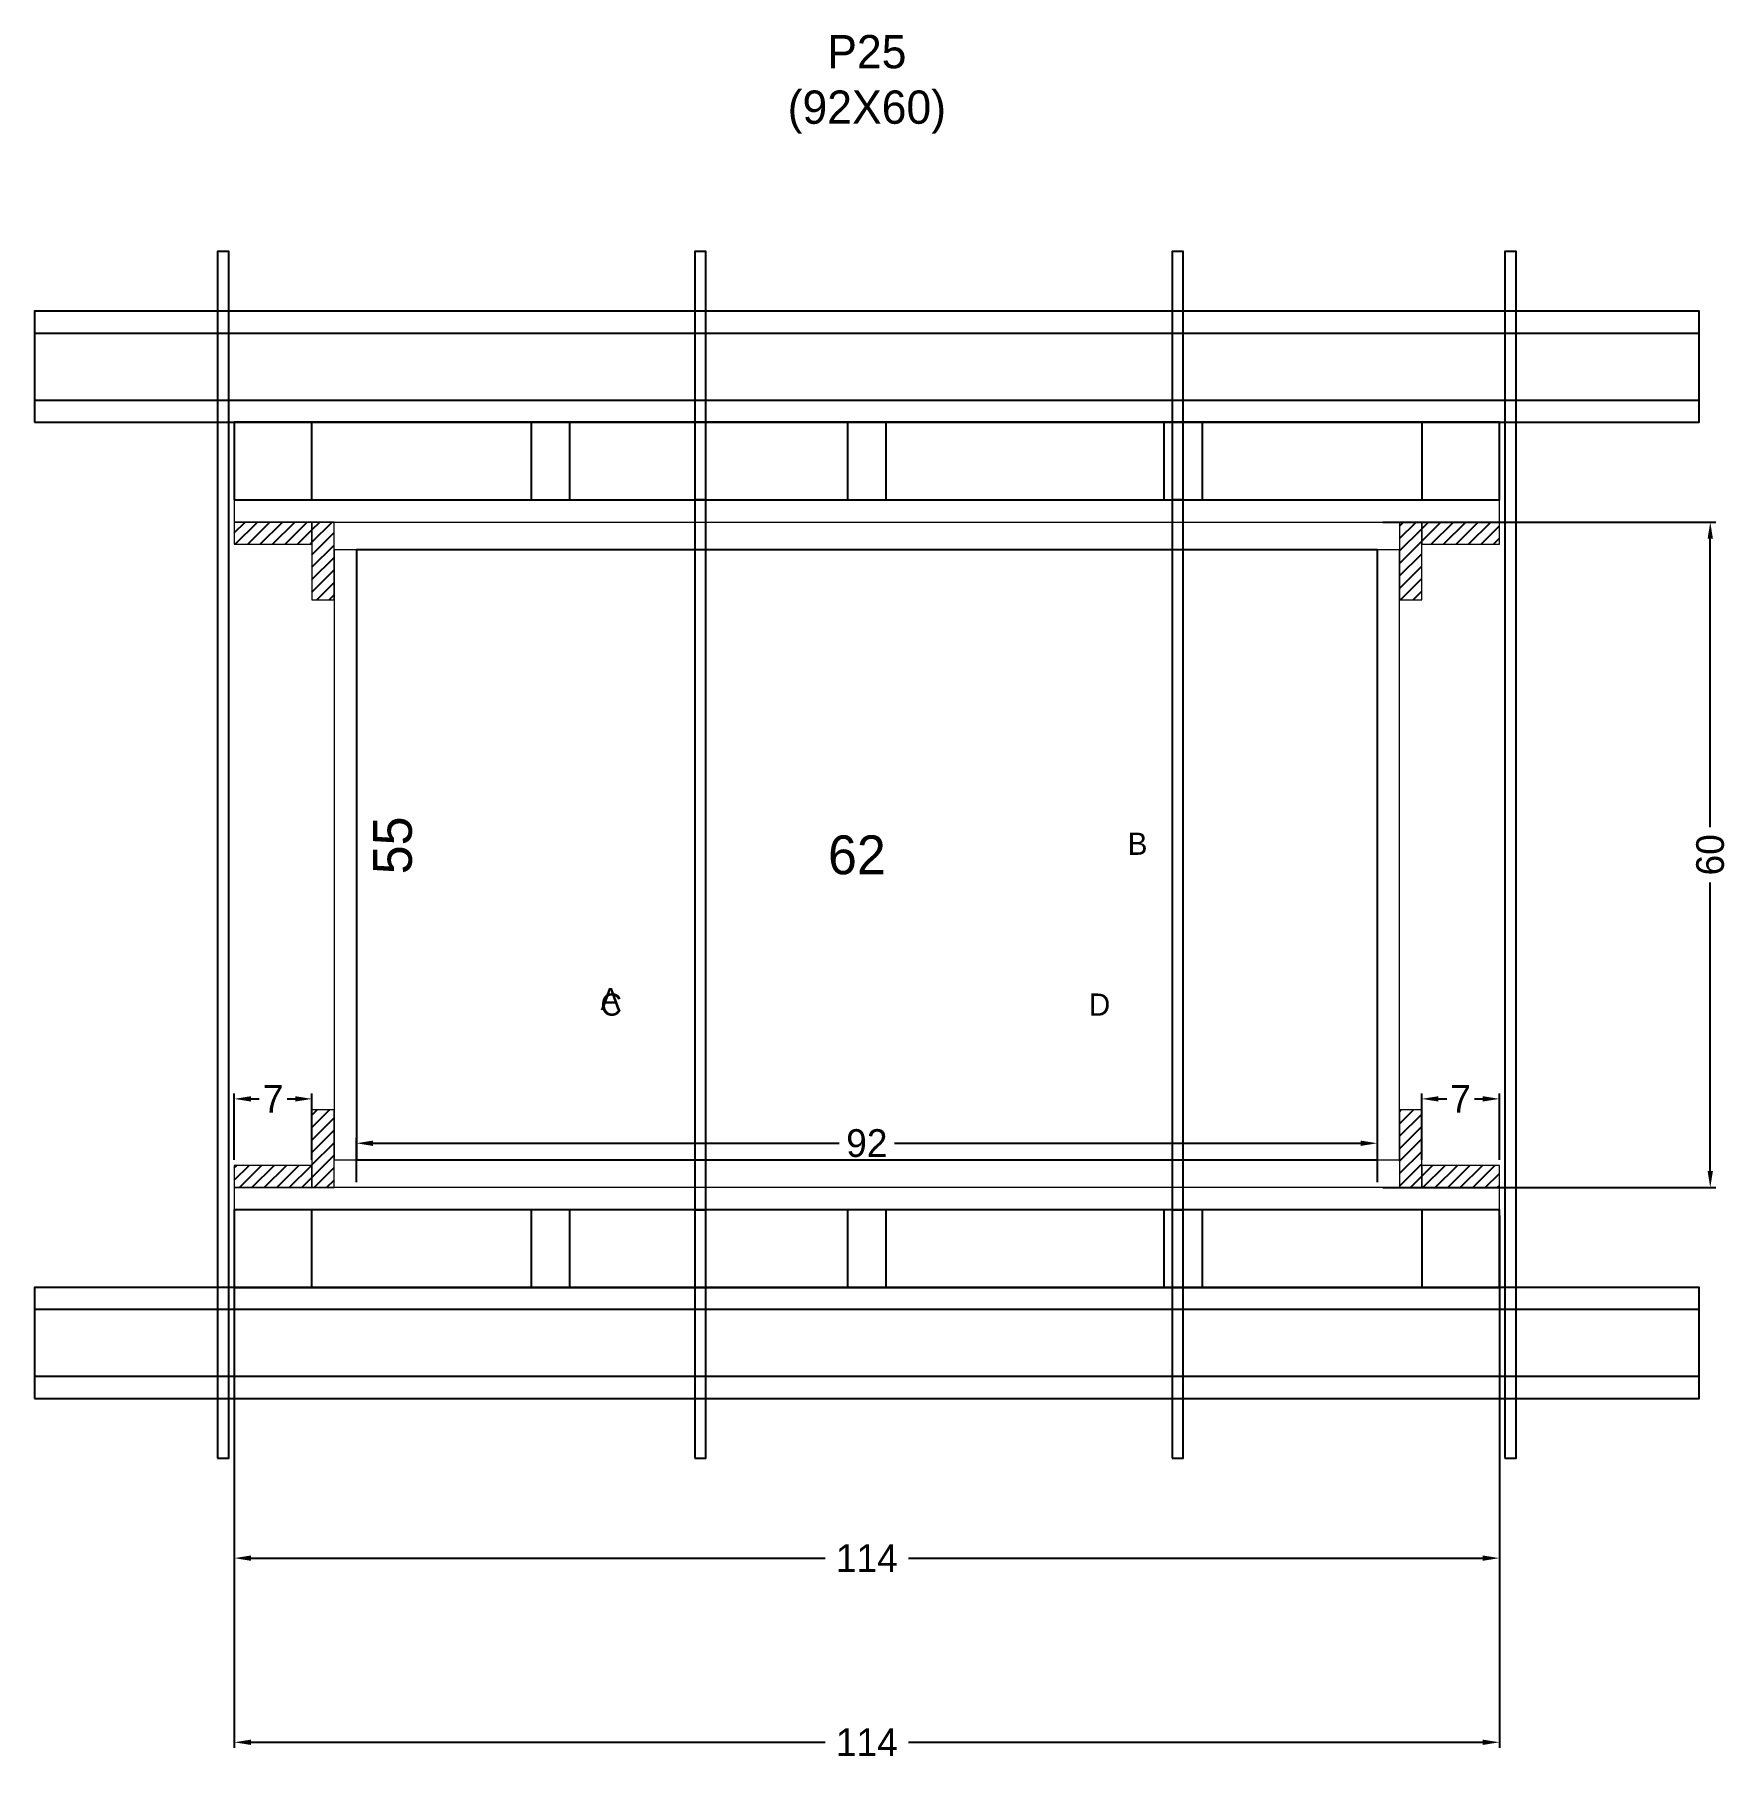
# Model space of a CAD drawing. Header units: centimetres. Extents: x -150 to 155, y -23 to 288.
import ezdxf

# ---------------------------------------------------------------- set-up
doc = ezdxf.new("R2010")
doc.units = ezdxf.units.CM
for name, color, linetype in [('CHAPA', 140, 'Continuous'), ('COTA', 241, 'Continuous'), ('Hachura', 251, 'Continuous'), ('Madeira', 30, 'Continuous'), ('NOMENCLATURA', 7, 'Continuous'), ('Painéis', 200, 'Continuous'), ('Perfil Metálico', 150, 'Continuous'), ('SARRAFO', 251, 'Continuous'), ('TEXTO_GERAL', 7, 'Continuous')]:
    doc.layers.add(name, color=color, linetype=linetype)
doc.dimstyles.new('cotax2', dxfattribs={"dimtxt": 2.5, "dimasz": 1.5, "dimexe": 0.5, "dimexo": 0.5, "dimgap": 0.5, "dimtad": 1, "dimcen": 2.5, "dimazin": 3, "dimtfac": 1, "dimtmove": 0, "dimatfit": 3})
pattern_1 = [(45, (0, 0), (-1.122532, 1.122532), [])]

# ---------------------------------------------------------------- blocks, each defined once
blk = doc.blocks.new('_CLOSEDFILLED')
at = {"color": 0, "linetype": 'BYBLOCK'}
blk.add_solid([(-1, 0.16), (0, 0), (-1, -0.16)], dxfattribs=at)
blk = doc.blocks.new('*D1')
for p, q in [((-114, 75), (-114, -21)), ((114, 75), (114, -21)), ((-111, -20), (-7.5, -20)), ((7.5, -20), (111, -20))]:
    blk.add_line(p, q)
at = {"layer": 'Defpoints'}
for p in [(-114, 76), (114, 76), (-114, -20)]:
    blk.add_point(p, dxfattribs=at)
at = {"layer": 'COTA', "xscale": 3, "yscale": 3, "rotation": 180}
blk.add_blockref('_CLOSEDFILLED', (-114, -20), dxfattribs=at)
at = {"layer": 'COTA', "xscale": 3, "yscale": 3}
blk.add_blockref('_CLOSEDFILLED', (114, -20), dxfattribs=at)
at = {"layer": 'COTA', "insert": (0, -20), "char_height": 5, "attachment_point": 5}
blk.add_mtext('114', dxfattribs=at)
blk = doc.blocks.new('*D2')
for p, q in [((-92, 81), (-92, 89)), ((-89, 88), (-5, 88)), ((5, 88), (89, 88)), ((92, 81), (92, 89))]:
    blk.add_line(p, q)
at = {"layer": 'Defpoints'}
for p in [(-92, 88), (-92, 80), (92, 80)]:
    blk.add_point(p, dxfattribs=at)
at = {"layer": 'COTA', "xscale": 3, "yscale": 3, "rotation": 180}
blk.add_blockref('_CLOSEDFILLED', (-92, 88), dxfattribs=at)
at = {"layer": 'COTA', "xscale": 3, "yscale": 3}
blk.add_blockref('_CLOSEDFILLED', (92, 88), dxfattribs=at)
at = {"layer": 'COTA', "insert": (0, 88), "char_height": 5, "attachment_point": 5}
blk.add_mtext('92', dxfattribs=at)
blk = doc.blocks.new('*D3')
for p, q in [((93, 200), (153, 200)), ((152, 145), (152, 197)), ((152, 83), (152, 135)), ((93, 80), (153, 80))]:
    blk.add_line(p, q)
at = {"layer": 'Defpoints'}
for p in [(92, 200), (92, 80), (152, 80)]:
    blk.add_point(p, dxfattribs=at)
at = {"layer": 'COTA', "xscale": 3, "yscale": 3}
for p, rotation in [((152, 200), 90), ((152, 80), -90.00000000000001)]:
    blk.add_blockref('_CLOSEDFILLED', p, dxfattribs=dict(at, rotation=rotation))
at = {"layer": 'COTA', "insert": (152, 140), "char_height": 5, "attachment_point": 5, "rotation": 90}
blk.add_mtext('60', dxfattribs=at)
blk = doc.blocks.new('*D4')
for p, q in [((-114, 85), (-114, 97)), ((-100, 85), (-100, 97)), ((-111, 96), (-109.5, 96)), ((-104.5, 96), (-103, 96))]:
    blk.add_line(p, q)
at = {"layer": 'Defpoints'}
for p in [(-114, 96), (-114, 84), (-100, 84)]:
    blk.add_point(p, dxfattribs=at)
at = {"layer": 'COTA', "xscale": 3, "yscale": 3, "rotation": 180}
blk.add_blockref('_CLOSEDFILLED', (-114, 96), dxfattribs=at)
at = {"layer": 'COTA', "xscale": 3, "yscale": 3}
blk.add_blockref('_CLOSEDFILLED', (-100, 96), dxfattribs=at)
at = {"layer": 'COTA', "insert": (-107, 96), "char_height": 5, "attachment_point": 5}
blk.add_mtext('7', dxfattribs=at)
blk = doc.blocks.new('*D5')
for p, q in [((100, 85), (100, 97)), ((114, 85), (114, 97)), ((103, 96), (104.5, 96)), ((109.5, 96), (111, 96))]:
    blk.add_line(p, q)
at = {"layer": 'Defpoints'}
for p in [(100, 96), (100, 84), (114, 84)]:
    blk.add_point(p, dxfattribs=at)
at = {"layer": 'COTA', "xscale": 3, "yscale": 3, "rotation": 180}
blk.add_blockref('_CLOSEDFILLED', (100, 96), dxfattribs=at)
at = {"layer": 'COTA', "xscale": 3, "yscale": 3}
blk.add_blockref('_CLOSEDFILLED', (114, 96), dxfattribs=at)
at = {"layer": 'COTA', "insert": (107, 96), "char_height": 5, "attachment_point": 5}
blk.add_mtext('7', dxfattribs=at)
blk = doc.blocks.new('*D6')
for p, q in [((-114, 42.2), (-114, 12.2)), ((114, 42.2), (114, 12.2)), ((-111, 13.2), (-7.5, 13.2)), ((7.5, 13.2), (111, 13.2))]:
    blk.add_line(p, q)
at = {"layer": 'Defpoints'}
for p in [(-114, 43.2), (114, 43.2), (-114, 13.2)]:
    blk.add_point(p, dxfattribs=at)
at = {"layer": 'COTA', "xscale": 3, "yscale": 3, "rotation": 180}
blk.add_blockref('_CLOSEDFILLED', (-114, 13.2), dxfattribs=at)
at = {"layer": 'COTA', "xscale": 3, "yscale": 3}
blk.add_blockref('_CLOSEDFILLED', (114, 13.2), dxfattribs=at)
at = {"layer": 'COTA', "insert": (0, 13.2), "char_height": 5, "attachment_point": 5}
blk.add_mtext('114', dxfattribs=at)

msp = doc.modelspace()

# ---------------------------------------------------------------- hatches: boundary and pattern name
at = {"layer": 'Hachura'}
h = msp.add_hatch(dxfattribs=at)
h.set_pattern_fill('ANSI31')
h.set_pattern_definition(pattern_1)
h.paths.add_polyline_path([(-114, 196), (-100, 196), (-100, 200), (-114, 200)])
h = msp.add_hatch(dxfattribs=at)
h.set_pattern_fill('ANSI31')
h.set_pattern_definition(pattern_1)
h.paths.add_polyline_path([(-100, 186), (-96, 186), (-96, 200), (-100, 200)])
h = msp.add_hatch(dxfattribs=at)
h.set_pattern_fill('ANSI31')
h.set_pattern_definition(pattern_1)
h.paths.add_polyline_path([(96, 186), (100, 186), (100, 200), (96, 200)])
h = msp.add_hatch(dxfattribs=at)
h.set_pattern_fill('ANSI31')
h.set_pattern_definition(pattern_1)
h.paths.add_polyline_path([(100, 196), (114, 196), (114, 200), (100, 200)])
h = msp.add_hatch(dxfattribs=at)
h.set_pattern_fill('ANSI31')
h.set_pattern_definition(pattern_1)
h.paths.add_polyline_path([(-100, 80), (-96, 80), (-96, 94), (-100, 94)])
h = msp.add_hatch(dxfattribs=at)
h.set_pattern_fill('ANSI31')
h.set_pattern_definition(pattern_1)
h.paths.add_polyline_path([(96, 80), (100, 80), (100, 94), (96, 94)])
h = msp.add_hatch(dxfattribs=at)
h.set_pattern_fill('ANSI31')
h.set_pattern_definition(pattern_1)
h.paths.add_polyline_path([(-114, 80), (-100, 80), (-100, 84), (-114, 84)])
h = msp.add_hatch(dxfattribs=at)
h.set_pattern_fill('ANSI31')
h.set_pattern_definition(pattern_1)
h.paths.add_polyline_path([(100, 80), (114, 80), (114, 84), (100, 84)])

# ---------------------------------------------------------------- linework, layer by layer
at = {"layer": 'CHAPA', "lineweight": 18}
for points in [[(-114, 200), (114, 200), (114, 204), (-114, 204)], [(-114, 200), (114, 200), (114, 204), (-114, 204)], [(-96, 85), (-92, 85), (-92, 195), (-96, 195)], [(-96, 85), (-92, 85), (-92, 195), (-96, 195)], [(92, 85), (96, 85), (96, 195), (92, 195)], [(92, 85), (96, 85), (96, 195), (92, 195)], [(-114, 76), (114, 76), (114, 80), (-114, 80)], [(-114, 76), (114, 76), (114, 80), (-114, 80)]]:
    msp.add_lwpolyline(points, close=True, dxfattribs=at)
at = {"layer": 'Hachura'}
for points in [[(-117, 31.2), (-115, 31.2), (-115, 248.8), (-117, 248.8)], [(-31, 204), (-29, 204), (-29, 248.8), (-31, 248.8)], [(55, 204), (57, 204), (57, 248.8), (55, 248.8)], [(115, 31.2), (117, 31.2), (117, 248.8), (115, 248.8)], [(-31, 76), (-29, 76), (-29, 204), (-31, 204)], [(55, 76), (57, 76), (57, 204), (55, 204)], [(-31, 31.2), (-29, 31.2), (-29, 76), (-31, 76)], [(55, 31.2), (57, 31.2), (57, 76), (55, 76)]]:
    msp.add_lwpolyline(points, close=True, dxfattribs=at)
at = {"layer": 'Madeira', "color": 126}
for points in [[(-114, 204), (114, 204), (114, 218), (-114, 218)], [(-114, 204), (-100, 204), (-100, 218), (-114, 218)], [(-60.5, 204), (-53.5, 204), (-53.5, 218), (-60.5, 218)], [(-3.5, 204), (3.5, 204), (3.5, 218), (-3.5, 218)], [(53.5, 204), (60.5, 204), (60.5, 218), (53.5, 218)], [(100, 204), (114, 204), (114, 218), (100, 218)], [(-114, 62), (114, 62), (114, 76), (-114, 76)], [(-114, 62), (-100, 62), (-100, 76), (-114, 76)], [(-60.5, 62), (-53.5, 62), (-53.5, 76), (-60.5, 76)], [(-3.5, 62), (3.5, 62), (3.5, 76), (-3.5, 76)], [(53.5, 62), (60.5, 62), (60.5, 76), (53.5, 76)], [(100, 62), (114, 62), (114, 76), (100, 76)]]:
    msp.add_lwpolyline(points, close=True, dxfattribs=at)
at = {"layer": 'Painéis'}
msp.add_lwpolyline([(-92, 85), (92, 85), (92, 195), (-92, 195)], close=True, dxfattribs=at)
at = {"layer": 'Perfil Metálico', "color": 224}
for points in [[(-150, 218), (150, 218), (150, 238), (-150, 238)], [(-150, 222), (150, 222), (150, 234), (-150, 234)], [(-150, 42), (150, 42), (150, 62), (-150, 62)], [(-150, 46), (150, 46), (150, 58), (-150, 58)]]:
    msp.add_lwpolyline(points, close=True, dxfattribs=at)
at = {"layer": 'SARRAFO', "color": 251, "lineweight": 13}
for points in [[(-114, 196), (-100, 196), (-100, 200), (-114, 200)], [(-100, 186), (-96, 186), (-96, 200), (-100, 200)], [(96, 186), (100, 186), (100, 200), (96, 200)], [(100, 196), (114, 196), (114, 200), (100, 200)], [(-100, 80), (-96, 80), (-96, 94), (-100, 94)], [(96, 80), (100, 80), (100, 94), (96, 94)], [(-114, 80), (-100, 80), (-100, 84), (-114, 84)], [(100, 80), (114, 80), (114, 84), (100, 84)]]:
    msp.add_lwpolyline(points, close=True, dxfattribs=at)

# ---------------------------------------------------------------- texts
at = {"layer": 'COTA'}
msp.add_text('55', height=7, rotation=90, dxfattribs=at).set_placement((-82, 136.5))
msp.add_text('62', height=7, dxfattribs=at).set_placement((-7, 136.5))
at = {"layer": 'NOMENCLATURA', "insert": (0, 270), "char_height": 6, "attachment_point": 8}
msp.add_mtext('P25\\P(92X60)', dxfattribs=at)
at = {"layer": 'TEXTO_GERAL'}
for s, p in [('B', (47, 140)), ('A', (-48, 112)), ('C', (-48, 111)), ('D', (40, 111))]:
    msp.add_text(s, height=4, dxfattribs=at).set_placement(p)

# ---------------------------------------------------------------- dimensions: what is measured, and where the dimension line sits
at = {"layer": 'COTA'}
dim = msp.add_linear_dim(base=(152, 80), p1=(92, 80), p2=(92, 200), angle=90, dimstyle='cotax2', dxfattribs=at)
dim.commit()
dim.dimension.update_dxf_attribs({"geometry": '*D3', "text_midpoint": (152, 140)})
for base, p1, p2, picture, middle in [((-114, 96), (-114, 84), (-100, 84), '*D4', (-107, 96)), ((100, 96), (100, 84), (114, 84), '*D5', (107, 96)), ((-92, 88), (-92, 80), (92, 80), '*D2', (0, 88)), ((-114, -20), (-114, 76), (114, 76), '*D1', (0, -20)), ((-114, 13.2), (-114, 43.2), (114, 43.2), '*D6', (0, 13.2))]:
    dim = msp.add_linear_dim(base=base, p1=p1, p2=p2, dimstyle='cotax2', dxfattribs=at)
    dim.commit()
    dim.dimension.update_dxf_attribs({"geometry": picture, "text_midpoint": middle})

doc.saveas('drawing.dxf')
